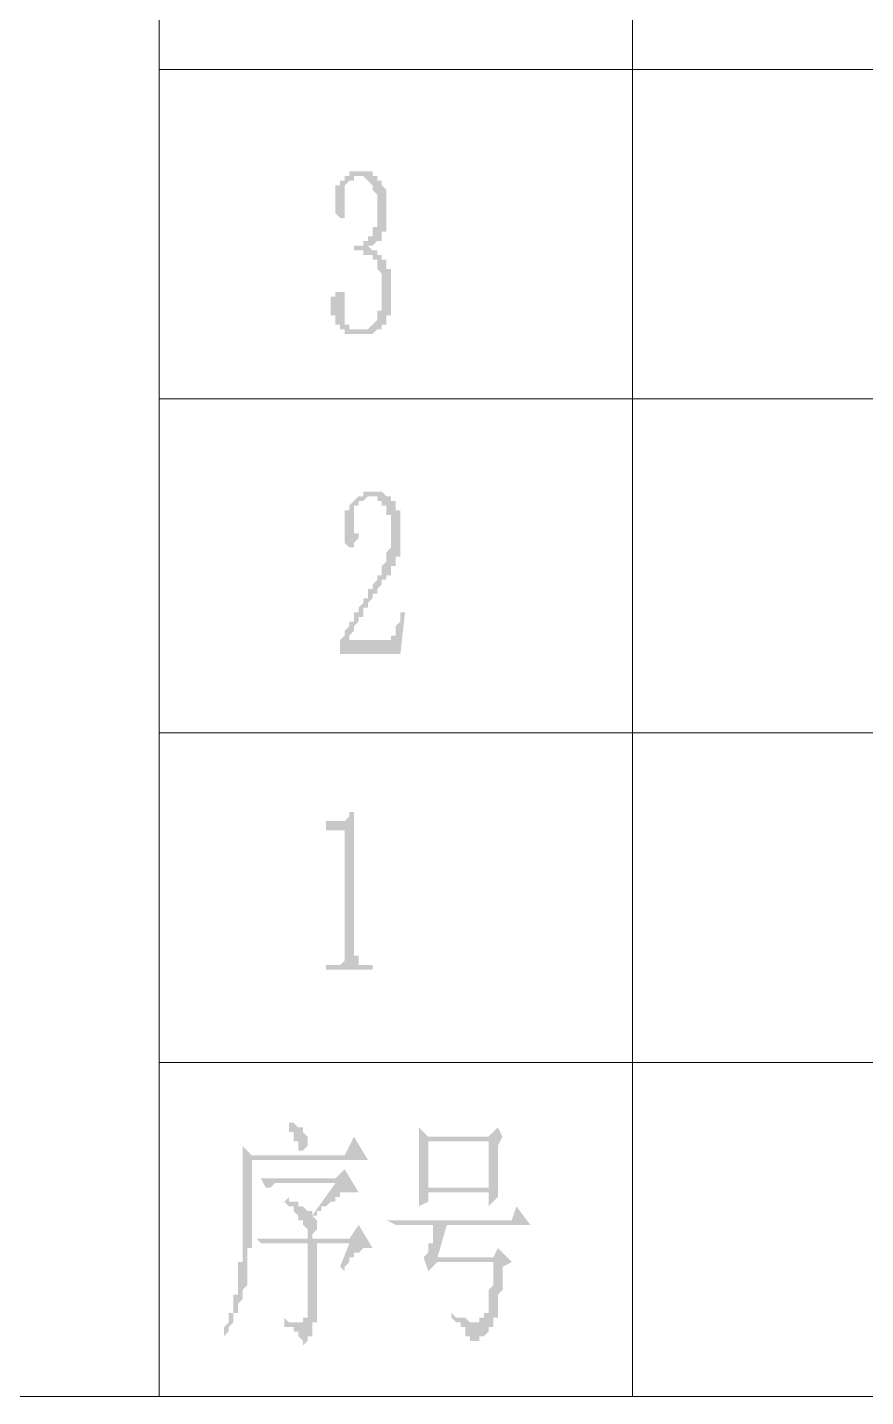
# Model space of a CAD drawing. Header units: millimetres. Extents: x 0 to 275, y 0 to 194.
# Drawn here: x 63.73 to 75.2, y 6.9 to 25.64 of the extents above; entities that cross this region are included whole.
import ezdxf

# ---------------------------------------------------------------- set-up
doc = ezdxf.new("R2010")
doc.units = ezdxf.units.MM

msp = doc.modelspace()

# ---------------------------------------------------------------- hatches: boundary and pattern name
h = msp.add_hatch(color=0)
h.dxf.hatch_style = 2
h.paths.add_polyline_path([(68.707, 22.013333), (68.707, 21.949833), (68.707, 21.886333), (68.707, 21.822833), (68.707, 21.759333), (68.707, 21.695833), (68.6435, 21.695833), (68.6435, 21.632333), (68.6435, 21.568833), (68.58, 21.568833), (68.58, 21.505333), (68.5165, 21.505333), (68.453, 21.441833), (68.3895, 21.441833), (68.326, 21.441833), (68.2625, 21.441833), (68.199, 21.441833), (68.1355, 21.441833), (68.072, 21.441833), (68.072, 21.505333), (68.0085, 21.505333), (68.0085, 21.568833), (67.945, 21.568833), (67.945, 21.632333), (67.945, 21.695833), (67.8815, 21.695833), (67.8815, 21.759333), (67.8815, 21.822833), (67.8815, 21.886333), (67.8815, 21.949833), (67.945, 21.949833), (67.945, 22.013333), (68.0085, 22.013333), (68.072, 22.013333), (68.072, 21.949833), (68.072, 21.886333), (68.072, 21.822833), (68.072, 21.759333), (68.072, 21.695833), (68.072, 21.632333), (68.072, 21.568833), (68.1355, 21.568833), (68.1355, 21.505333), (68.199, 21.505333), (68.2625, 21.505333), (68.326, 21.505333), (68.3895, 21.505333), (68.453, 21.568833), (68.5165, 21.632333), (68.5165, 21.695833), (68.5165, 21.759333), (68.58, 21.759333), (68.58, 21.822833), (68.58, 21.886333), (68.58, 21.949833), (68.58, 22.013333), (68.58, 22.076833), (68.58, 22.140333), (68.58, 22.203833), (68.58, 22.267333), (68.5165, 22.330833), (68.5165, 22.394333), (68.5165, 22.457833), (68.453, 22.457833), (68.453, 22.521333), (68.3895, 22.521333), (68.326, 22.521333), (68.326, 22.584833), (68.2625, 22.584833), (68.199, 22.584833), (68.199, 22.648333), (68.2625, 22.648333), (68.326, 22.648333), (68.326, 22.711833), (68.3895, 22.711833), (68.3895, 22.775333), (68.453, 22.775333), (68.453, 22.838833), (68.453, 22.902333), (68.5165, 22.902333), (68.5165, 22.965833), (68.5165, 23.029333), (68.5165, 23.092833), (68.5165, 23.156333), (68.5165, 23.219833), (68.5165, 23.283333), (68.5165, 23.346833), (68.453, 23.410333), (68.453, 23.473833), (68.3895, 23.537333), (68.326, 23.600833), (68.2625, 23.600833), (68.199, 23.600833), (68.199, 23.537333), (68.1355, 23.537333), (68.072, 23.473833), (68.072, 23.410333), (68.072, 23.346833), (68.072, 23.283333), (68.072, 23.219833), (68.072, 23.156333), (68.072, 23.092833), (68.072, 23.029333), (68.0085, 23.029333), (67.945, 23.092833), (67.945, 23.156333), (67.945, 23.219833), (67.945, 23.283333), (67.945, 23.346833), (67.945, 23.410333), (67.945, 23.473833), (68.0085, 23.473833), (68.0085, 23.537333), (68.072, 23.537333), (68.072, 23.600833), (68.1355, 23.600833), (68.1355, 23.664333), (68.199, 23.664333), (68.2625, 23.664333), (68.326, 23.664333), (68.3895, 23.664333), (68.453, 23.664333), (68.453, 23.600833), (68.5165, 23.600833), (68.5165, 23.537333), (68.58, 23.537333), (68.58, 23.473833), (68.6435, 23.410333), (68.6435, 23.346833), (68.6435, 23.283333), (68.6435, 23.219833), (68.6435, 23.156333), (68.6435, 23.092833), (68.6435, 23.029333), (68.6435, 22.965833), (68.6435, 22.902333), (68.6435, 22.838833), (68.58, 22.838833), (68.58, 22.775333), (68.58, 22.711833), (68.5165, 22.711833), (68.453, 22.648333), (68.3895, 22.648333), (68.453, 22.584833), (68.5165, 22.584833), (68.5165, 22.521333), (68.58, 22.521333), (68.58, 22.457833), (68.6435, 22.457833), (68.6435, 22.394333), (68.6435, 22.330833), (68.707, 22.330833), (68.707, 22.267333), (68.707, 22.203833), (68.707, 22.140333), (68.707, 22.076833)])
h = msp.add_hatch(color=0)
h.dxf.hatch_style = 2
h.paths.add_polyline_path([(68.707, 18.711333), (68.707, 18.774833), (68.707, 18.838333), (68.707, 18.901833), (68.707, 18.965333), (68.6435, 18.965333), (68.6435, 19.028833), (68.6435, 19.092333), (68.58, 19.092333), (68.58, 19.155833), (68.5165, 19.155833), (68.5165, 19.219333), (68.453, 19.219333), (68.3895, 19.219333), (68.326, 19.155833), (68.2625, 19.155833), (68.2625, 19.092333), (68.199, 19.092333), (68.199, 19.028833), (68.199, 18.965333), (68.199, 18.901833), (68.199, 18.838333), (68.199, 18.774833), (68.199, 18.711333), (68.2625, 18.711333), (68.2625, 18.647833), (68.199, 18.584333), (68.199, 18.520833), (68.1355, 18.520833), (68.072, 18.584333), (68.072, 18.647833), (68.072, 18.711333), (68.072, 18.774833), (68.072, 18.838333), (68.072, 18.901833), (68.072, 18.965333), (68.072, 19.028833), (68.1355, 19.028833), (68.1355, 19.092333), (68.199, 19.155833), (68.2625, 19.219333), (68.326, 19.219333), (68.326, 19.282833), (68.3895, 19.282833), (68.453, 19.282833), (68.5165, 19.282833), (68.58, 19.282833), (68.6435, 19.219333), (68.707, 19.219333), (68.707, 19.155833), (68.7705, 19.155833), (68.7705, 19.092333), (68.7705, 19.028833), (68.834, 19.028833), (68.834, 18.965333), (68.834, 18.901833), (68.834, 18.838333), (68.834, 18.774833), (68.834, 18.711333), (68.834, 18.647833), (68.834, 18.584333), (68.834, 18.520833), (68.834, 18.457333), (68.834, 18.393833), (68.7705, 18.393833), (68.7705, 18.330333), (68.7705, 18.266833), (68.707, 18.266833), (68.707, 18.203333), (68.707, 18.139833), (68.6435, 18.139833), (68.6435, 18.076333), (68.58, 18.076333), (68.58, 18.012833), (68.5165, 17.949333), (68.5165, 17.885833), (68.453, 17.885833), (68.453, 17.822333), (68.3895, 17.758833), (68.3895, 17.695333), (68.326, 17.695333), (68.326, 17.631833), (68.326, 17.568333), (68.2625, 17.568333), (68.2625, 17.504833), (68.199, 17.441333), (68.199, 17.377833), (68.1355, 17.314333), (68.1355, 17.250833), (68.6435, 17.250833), (68.707, 17.250833), (68.707, 17.314333), (68.7705, 17.314333), (68.7705, 17.377833), (68.7705, 17.441333), (68.834, 17.504833), (68.834, 17.568333), (68.834, 17.631833), (68.8975, 17.631833), (68.834, 17.060333), (68.0085, 17.060333), (68.0085, 17.250833), (68.072, 17.314333), (68.072, 17.377833), (68.1355, 17.441333), (68.1355, 17.504833), (68.199, 17.504833), (68.199, 17.568333), (68.199, 17.631833), (68.2625, 17.631833), (68.2625, 17.695333), (68.326, 17.758833), (68.326, 17.822333), (68.3895, 17.822333), (68.3895, 17.885833), (68.3895, 17.949333), (68.453, 17.949333), (68.453, 18.012833), (68.5165, 18.076333), (68.5165, 18.139833), (68.58, 18.139833), (68.58, 18.203333), (68.58, 18.266833), (68.6435, 18.330333), (68.6435, 18.393833), (68.6435, 18.457333), (68.707, 18.520833), (68.707, 18.584333), (68.707, 18.647833)])
h = msp.add_hatch(color=0)
h.dxf.hatch_style = 2
h.paths.add_polyline_path([(68.199, 14.964833), (68.199, 12.996333), (68.199, 12.932833), (68.2625, 12.932833), (68.2625, 12.869333), (68.2625, 12.805833), (68.326, 12.805833), (68.3895, 12.805833), (68.453, 12.805833), (68.453, 12.742333), (67.818, 12.742333), (67.818, 12.805833), (67.945, 12.805833), (68.0085, 12.805833), (68.072, 12.869333), (68.072, 12.932833), (68.072, 12.996333), (68.072, 14.520333), (68.072, 14.583833), (68.072, 14.647333), (68.0085, 14.647333), (67.818, 14.647333), (67.818, 14.774333), (67.945, 14.774333), (68.0085, 14.774333), (68.072, 14.774333), (68.1355, 14.837833), (68.1355, 14.901333), (68.199, 14.901333)])
h = msp.add_hatch(color=0)
h.paths.add_polyline_path([(66.675, 10.329333), (66.675, 10.265833), (66.675, 10.202333), (66.675, 10.138833), (66.675, 10.075333), (66.675, 10.011833), (66.675, 9.948333), (66.675, 9.884833), (66.675, 9.821333), (66.675, 9.757833), (66.675, 9.694333), (66.675, 9.630833), (66.675, 9.567333), (66.675, 9.503833), (66.675, 9.440333), (66.675, 9.376833), (66.675, 9.313333), (66.675, 9.249833), (66.675, 9.186333), (66.675, 9.122833), (66.675, 9.059333), (66.675, 8.995833), (66.675, 8.932333), (66.675, 8.868833), (66.675, 8.805333), (66.675, 8.741833), (66.6115, 8.741833), (66.6115, 8.678333), (66.6115, 8.614833), (66.6115, 8.551333), (66.6115, 8.487833), (66.6115, 8.424333), (66.6115, 8.360833), (66.6115, 8.297333), (66.548, 8.297333), (66.548, 8.233833), (66.548, 8.170333), (66.548, 8.106833), (66.548, 8.043333), (66.4845, 8.043333), (66.4845, 7.979833), (66.4845, 7.916333), (66.421, 7.852833), (66.421, 7.789333), (66.421, 7.725833), (66.4845, 7.789333), (66.4845, 7.852833), (66.548, 7.916333), (66.548, 7.979833), (66.548, 8.043333), (66.6115, 8.043333), (66.6115, 8.106833), (66.6115, 8.170333), (66.675, 8.233833), (66.675, 8.297333), (66.675, 8.360833), (66.7385, 8.424333), (66.7385, 8.487833), (66.7385, 8.551333), (66.7385, 8.614833), (66.7385, 8.678333), (66.7385, 8.741833), (66.7385, 8.805333), (66.7385, 8.868833), (66.7385, 8.932333), (66.802, 8.932333), (66.802, 8.995833), (66.802, 9.059333), (66.802, 9.122833), (66.802, 9.186333), (66.802, 9.249833), (66.802, 9.313333), (66.802, 9.376833), (66.802, 9.440333), (66.802, 9.503833), (66.802, 9.567333), (66.802, 9.630833), (66.802, 9.694333), (66.802, 9.757833), (66.802, 9.821333), (66.802, 9.884833), (66.802, 9.948333), (66.802, 10.011833), (66.802, 10.075333), (66.802, 10.138833), (68.3895, 10.138833), (68.199, 10.456333), (68.072, 10.202333), (66.802, 10.202333)])
h.paths.add_polyline_path([(67.31, 10.646833), (67.31, 10.583333), (67.31, 10.519833), (67.3735, 10.519833), (67.3735, 10.456333), (67.3735, 10.392833), (67.437, 10.392833), (67.437, 10.329333), (67.437, 10.265833), (67.5005, 10.265833), (67.564, 10.329333), (67.564, 10.392833), (67.564, 10.456333), (67.5005, 10.519833), (67.5005, 10.583333), (67.437, 10.583333), (67.3735, 10.646833)])
h.paths.add_polyline_path([(67.2465, 7.979833), (67.2465, 7.916333), (67.2465, 7.852833), (67.31, 7.852833), (67.3735, 7.852833), (67.3735, 7.789333), (67.437, 7.789333), (67.437, 7.725833), (67.5005, 7.662333), (67.5005, 7.598833), (67.564, 7.662333), (67.564, 7.725833), (67.6275, 7.725833), (67.6275, 7.789333), (67.6275, 7.852833), (67.6275, 7.916333), (67.691, 7.916333), (67.691, 7.979833), (67.691, 8.995833), (68.1355, 8.995833), (68.0085, 8.678333), (68.072, 8.614833), (68.072, 8.678333), (68.1355, 8.741833), (68.1355, 8.805333), (68.199, 8.805333), (68.199, 8.868833), (68.2625, 8.868833), (68.326, 8.932333), (68.3895, 8.932333), (68.453, 8.932333), (68.2625, 9.249833), (68.1355, 9.059333), (67.6275, 9.059333), (67.6275, 9.122833), (67.691, 9.186333), (67.691, 9.249833), (67.691, 9.313333), (67.6275, 9.376833), (67.691, 9.376833), (67.691, 9.440333), (67.7545, 9.440333), (67.7545, 9.503833), (67.818, 9.503833), (67.8815, 9.567333), (67.945, 9.567333), (67.945, 9.630833), (68.0085, 9.630833), (68.0085, 9.694333), (68.072, 9.694333), (68.1355, 9.694333), (68.199, 9.694333), (68.2625, 9.694333), (68.072, 10.011833), (67.945, 9.884833), (66.929, 9.884833), (66.9925, 9.757833), (67.056, 9.757833), (67.1195, 9.821333), (67.183, 9.821333), (67.945, 9.821333), (67.6275, 9.376833), (67.6275, 9.440333), (67.564, 9.440333), (67.5005, 9.503833), (67.437, 9.503833), (67.437, 9.567333), (67.3735, 9.567333), (67.31, 9.567333), (67.31, 9.630833), (67.2465, 9.567333), (67.31, 9.503833), (67.3735, 9.503833), (67.3735, 9.440333), (67.437, 9.376833), (67.437, 9.313333), (67.5005, 9.313333), (67.5005, 9.249833), (67.564, 9.186333), (67.564, 9.122833), (67.564, 9.059333), (66.8655, 9.059333), (66.929, 8.995833), (66.9925, 8.995833), (67.056, 8.995833), (67.1195, 8.995833), (67.564, 8.995833), (67.564, 8.043333), (67.564, 7.979833), (67.5005, 7.979833), (67.5005, 7.916333), (67.437, 7.916333), (67.3735, 7.916333), (67.31, 7.916333)])
h = msp.add_hatch(color=0)
h.paths.add_polyline_path([(70.1675, 10.329333), (70.231, 10.456333), (70.1675, 10.583333), (70.0405, 10.456333), (69.215, 10.456333), (69.088, 10.583333), (69.088, 10.519833), (69.088, 10.456333), (69.088, 10.392833), (69.088, 10.329333), (69.088, 10.265833), (69.088, 10.202333), (69.088, 10.138833), (69.088, 10.075333), (69.088, 10.011833), (69.088, 9.948333), (69.088, 9.884833), (69.088, 9.821333), (69.088, 9.757833), (69.088, 9.694333), (69.088, 9.630833), (69.088, 9.567333), (69.088, 9.503833), (69.215, 9.567333), (69.215, 9.694333), (70.0405, 9.694333), (70.0405, 9.503833), (70.1675, 9.630833), (70.1675, 9.694333), (70.1675, 9.757833), (70.1675, 9.821333), (70.1675, 9.884833), (70.1675, 9.948333), (70.1675, 10.011833), (70.1675, 10.075333), (70.1675, 10.138833), (70.1675, 10.202333), (70.1675, 10.265833)])
h.paths.add_polyline_path([(69.215, 10.392833), (70.0405, 10.392833), (70.0405, 9.757833), (69.215, 9.757833)])
h.paths.add_polyline_path([(70.231, 8.678333), (70.358, 8.741833), (70.1675, 8.932333), (70.104, 8.805333), (69.342, 8.805333), (69.469, 9.249833), (70.612, 9.249833), (70.4215, 9.503833), (70.358, 9.313333), (68.6435, 9.313333), (68.7705, 9.249833), (68.834, 9.249833), (69.2785, 9.249833), (69.2785, 9.186333), (69.2785, 9.122833), (69.2785, 9.059333), (69.2785, 8.995833), (69.215, 8.995833), (69.215, 8.932333), (69.215, 8.868833), (69.1515, 8.805333), (69.215, 8.614833), (69.342, 8.741833), (70.104, 8.741833), (70.104, 8.678333), (70.104, 8.614833), (70.104, 8.551333), (70.104, 8.487833), (70.104, 8.424333), (70.0405, 8.360833), (70.0405, 8.297333), (70.0405, 8.233833), (70.0405, 8.170333), (70.0405, 8.106833), (70.0405, 8.043333), (69.977, 8.043333), (69.977, 7.979833), (69.9135, 7.979833), (69.9135, 7.916333), (69.85, 7.916333), (69.7865, 7.916333), (69.723, 7.979833), (69.6595, 7.979833), (69.596, 7.979833), (69.5325, 8.043333), (69.5325, 7.979833), (69.596, 7.916333), (69.6595, 7.916333), (69.6595, 7.852833), (69.723, 7.852833), (69.723, 7.789333), (69.723, 7.725833), (69.7865, 7.725833), (69.7865, 7.662333), (69.85, 7.662333), (69.9135, 7.662333), (69.9135, 7.725833), (69.977, 7.725833), (70.0405, 7.789333), (70.0405, 7.852833), (70.104, 7.852833), (70.104, 7.916333), (70.104, 7.979833), (70.1675, 7.979833), (70.1675, 8.043333), (70.1675, 8.106833), (70.1675, 8.170333), (70.1675, 8.233833), (70.1675, 8.297333), (70.231, 8.360833), (70.231, 8.424333), (70.231, 8.487833), (70.231, 8.551333), (70.231, 8.614833)])

# ---------------------------------------------------------------- linework, layer by layer
at = {"color": 0, "lineweight": 0}
for points in [[(270.7005, 44.746333), (270.7005, 6.900333), (18.9865, 6.900333)], [(65.532, 34.141833), (65.532, 6.900333)], [(72.009, 34.141833), (72.009, 6.900333)], [(65.532, 25.061333), (136.779, 25.061333)], [(65.532, 20.552833), (136.779, 20.552833)], [(65.532, 15.980833), (136.779, 15.980833)], [(65.532, 11.472333), (136.779, 11.472333)], [(69.2785, 6.900333), (136.779, 6.900333)]]:
    msp.add_lwpolyline(points, dxfattribs=at)

doc.saveas('drawing.dxf')
